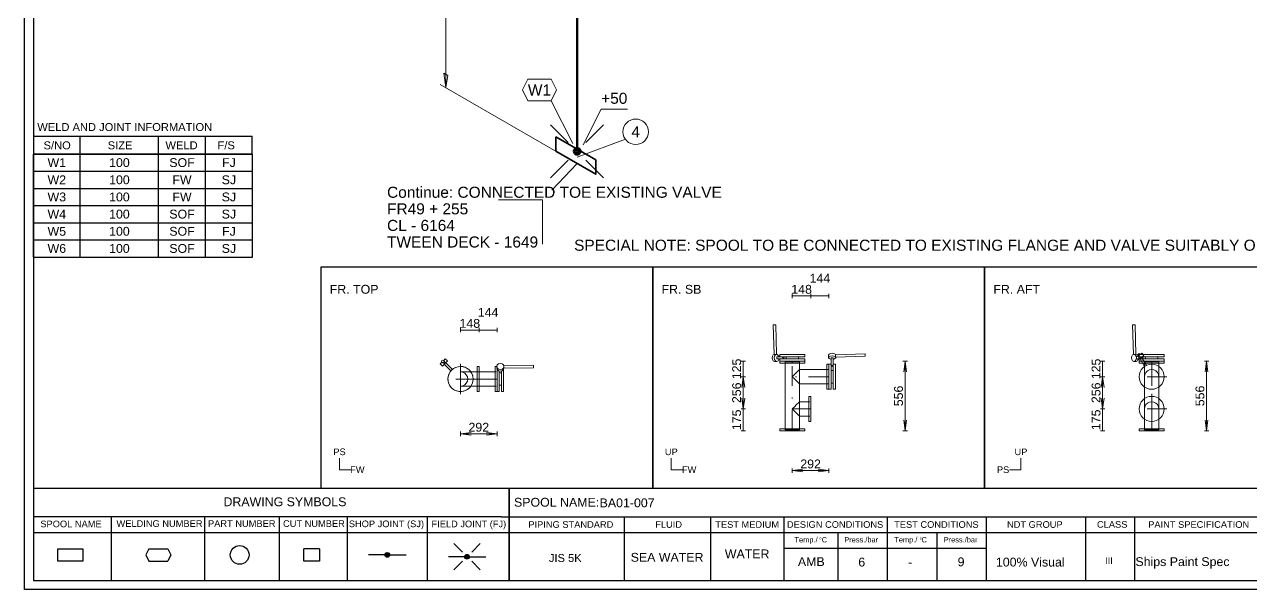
# Model space of a CAD drawing. Header units: millimetres. Extents: x 0 to 420, y 0 to 297.
# Drawn here: x 0 to 277.1, y 0 to 127.8 of the extents above; entities that cross this region are included whole.
import ezdxf
from ezdxf.enums import TextEntityAlignment as Align

# ---------------------------------------------------------------- set-up
doc = ezdxf.new("R2010")
doc.units = ezdxf.units.MM
doc.linetypes.add('DOTTED_DASHED5', pattern=[10, 4.444444, -2.666667, 0.222222, -2.666667])
for name, color, linetype in [('FramesFromTables', 40, 'Continuous'), ('I_Coordinates', 11, 'Continuous'), ('I_Dimensions', 4, 'Continuous'), ('I_OtherComponents', 2, 'Continuous'), ('I_PartNumbers', 9, 'Continuous'), ('I_Pipes', 1, 'Continuous'), ('I_Tags', 8, 'Continuous'), ('SymbolsOnDrawingSheet', 1, 'Continuous'), ('TextFromTables', 2, 'Continuous'), ('TextFromTextBoxes', 2, 'Continuous')]:
    doc.layers.add(name, color=color, linetype=linetype)
doc.styles.add('Cadmatic Default Text', font='arial.ttf')

# ---------------------------------------------------------------- blocks, each defined once
blk = doc.blocks.new('SEDS_SPOOL_FORMAT_Gol_6')
at = {"layer": 'SymbolsOnDrawingSheet', "linetype": 'ByBlock', "lineweight": -3, "flags": 128}
for points in [[(0, 297), (420, 297), (420, 0), (0, 0), (0, 297)], [(2, 295.01), (2, 2)], [(2, 102.57), (51.49, 102.57)], [(12.6, 98.45), (12.6, 102.57)], [(30.28, 98.45), (30.28, 102.57)], [(40.88, 98.45), (40.88, 102.57)], [(51.49, 98.45), (51.49, 102.57)], [(2, 98.5), (51.5, 98.5)], [(2, 98.5), (51.5, 98.5)], [(51.49, 98.47), (2, 98.47)], [(2, 98.45), (51.49, 98.45)], [(2, 22.93), (107.74, 22.93)], [(107.74, 22.93), (292.02, 22.93)], [(109.52, 22.93), (109.52, 2)], [(109.52, 2), (109.52, 22.93)], [(107.74, 16.45), (2, 16.45)], [(19.62, 16.45), (19.62, 2)], [(40.69, 16.45), (40.69, 2)], [(57.56, 16.45), (57.56, 2)], [(72.95, 16.45), (72.95, 2)], [(91.02, 16.45), (91.02, 2)], [(107.74, 16.45), (292.02, 16.45)], [(135.58, 16.45), (135.58, 2)], [(155.03, 16.45), (155.03, 2)], [(171.67, 16.45), (171.67, 2)], [(195.02, 16.45), (195.02, 2)], [(217.4, 16.45), (217.4, 2)], [(239.85, 16.45), (239.85, 2)], [(250.91, 16.34), (250.91, 2)], [(2, 12.91), (292.02, 12.91)], [(183.82, 12.91), (183.82, 2)], [(206.21, 12.91), (206.21, 2)], [(13.2, 6.41), (7.55, 6.41), (7.55, 9.23), (13.2, 9.23)], [(13.2, 9.23), (13.2, 6.41)], [(28.12, 9.23), (27.42, 7.82)], [(28.12, 9.23), (32.36, 9.23)], [(32.36, 9.23), (33.07, 7.82)], [(66.68, 9.23), (66.68, 6.41), (63.15, 6.41), (63.15, 9.23)], [(66.68, 9.23), (63.15, 9.23)], [(81.49, 7.78), (82.04, 8.32)], [(81.51, 7.9), (81.93, 8.32)], [(81.52, 7.7), (82.14, 8.32)], [(99, 8.47), (97.06, 10.41)], [(101.09, 8.47), (103.03, 10.41)], [(171.67, 9.37), (217.4, 9.37)], [(171.67, 9.37), (217.4, 9.37)], [(27.42, 7.82), (28.12, 6.41)], [(28.12, 6.41), (32.36, 6.41)], [(33.07, 7.82), (32.36, 6.41)], [(81.48, 7.82), (77.79, 7.82)], [(81.55, 7.62), (82.22, 8.29)], [(81.56, 8.06), (81.76, 8.26)], [(81.57, 7.54), (82.28, 8.25)], [(81.62, 7.48), (82.34, 8.2)], [(81.68, 7.44), (82.4, 8.16)], [(81.74, 7.39), (82.45, 8.1)], [(81.8, 7.35), (82.48, 8.02)], [(81.88, 7.32), (82.5, 7.94)], [(81.98, 7.32), (82.53, 7.86)], [(82.09, 7.32), (82.52, 7.75)], [(82.24, 7.36), (82.47, 7.59)], [(82.54, 7.82), (86.24, 7.82)], [(99.51, 7.42), (95.82, 7.42)], [(99, 6.38), (97.06, 4.44)], [(99.53, 7.47), (99.99, 7.93)], [(99.53, 7.37), (100.1, 7.93)], [(99.56, 7.29), (100.2, 7.93)], [(99.58, 7.62), (99.88, 7.93)], [(99.58, 7.21), (100.27, 7.89)], [(99.61, 7.13), (100.33, 7.84)], [(99.67, 7.08), (100.39, 7.8)], [(99.73, 7.03), (100.45, 7.75)], [(99.79, 6.99), (100.49, 7.69)], [(99.85, 6.94), (100.52, 7.61)], [(99.94, 6.92), (100.54, 7.53)], [(100.04, 6.92), (100.57, 7.45)], [(100.15, 6.92), (100.54, 7.31)], [(100.38, 7.04), (100.49, 7.15)], [(100.57, 7.42), (104.27, 7.42)], [(101.09, 6.38), (103.03, 4.44)], [(2, 2), (418.01, 2)]]:
    blk.add_lwpolyline(points, dxfattribs=at)
at = {"layer": 'SymbolsOnDrawingSheet', "linetype": 'ByBlock', "lineweight": -3}
for centre, radius in [((48.63, 7.82), 2.12), ((82.01, 7.82), 0.53), ((100.04, 7.42), 0.53)]:
    blk.add_circle(centre, radius, dxfattribs=at)
at = {"layer": 'SymbolsOnDrawingSheet', "linetype": 'ByBlock', "lineweight": -3, "style": 'Cadmatic Default Text'}
for s, p in [('WELD AND JOINT INFORMATION', (2.89, 105.5)), ('S/NO', (4.31, 101.36)), ('SIZE', (18.81, 101.36)), ('WELD', (31.86, 101.36)), ('F/S', (43.63, 101.36))]:
    blk.add_text(s, height=1.8, dxfattribs=at).set_placement(p, align=Align.TOP_LEFT)
for s, height, p in [('DRAWING SYMBOLS', 2, (44.98, 18.84)), ('Temp./  C   ', 1.2, (174.06, 10.65)), ('0', 0.53, (179.71, 11.25)), ('Press./bar', 1.2, (185.31, 10.65)), ('Temp./  C   ', 1.2, (196.61, 10.65)), ('0', 0.53, (202.37, 11.25)), ('Press./bar', 1.2, (207.78, 10.65))]:
    blk.add_text(s, height=height, dxfattribs=at).set_placement(p)
for s, height, p in [('SPOOL NAME:', 2, (110.65, 19.73)), ('SPOOL NAME', 1.5, (3.58, 14.83)), ('WELDING NUMBER', 1.5, (20.79, 14.91)), ('PART NUMBER', 1.5, (41.48, 14.91)), ('CUT NUMBER', 1.5, (58.44, 14.91)), ('SHOP JOINT (SJ)', 1.5, (73.31, 14.85)), ('FIELD JOINT (FJ)', 1.5, (92, 14.83)), ('PIPING STANDARD', 1.5, (113.89, 14.7)), ('FLUID', 1.5, (142.57, 14.7)), ('TEST MEDIUM', 1.5, (156.14, 14.7)), ('DESIGN CONDITIONS', 1.5, (172.34, 14.7)), ('TEST CONDITIONS', 1.5, (196.58, 14.7)), ('NDT GROUP', 1.5, (222.09, 14.7)), ('CLASS', 1.5, (242.43, 14.72)), ('PAINT SPECIFICATION', 1.5, (254.01, 14.7)), ('JIS 5K', 1.8, (118.53, 7.12)), ('III', 1.5, (244.26, 6.51))]:
    blk.add_text(s, height=height, dxfattribs=at).set_placement(p, align=Align.MIDDLE_LEFT)
blk = doc.blocks.new('BA01726636990_PRT_57_3')
at = {"layer": 'I_Pipes', "linetype": 'ByBlock', "lineweight": 50}
blk.add_line((89.77, 75.81), (89.77, 223.16), dxfattribs=at)
blk = doc.blocks.new('BA01726636990_PRT_62_3')
at = {"layer": 'I_OtherComponents', "linetype": 'ByBlock', "lineweight": 35, "flags": 128}
blk.add_lwpolyline([(84.96, 79.08), (84.96, 75.86), (94.01, 70.64), (94.01, 73.85), (84.96, 79.08)], dxfattribs=at)
at = {"layer": 'I_OtherComponents', "linetype": 'ByBlock', "lineweight": 50}
for radius in [0.75, 0.375]:
    blk.add_circle((89.77, 75.81), radius, dxfattribs=at)
blk = doc.blocks.new('BA01726636990_DIM_0_3')
at = {"layer": 'I_Dimensions', "linetype": 'ByBlock', "lineweight": 0}
for p, q in [((58.81, 140.96), (87.17, 124.59)), ((60.11, 90.21), (60.11, 140.21)), ((87.17, 74.59), (58.81, 90.96))]:
    blk.add_line(p, q, dxfattribs=at)
at = {"layer": 'I_Dimensions', "linetype": 'ByBlock', "lineweight": 0, "flags": 128}
for points in [[(60.11, 140.21), (60.54, 136.96), (59.67, 137.46), (60.11, 140.21)], [(60.11, 90.21), (60.54, 92.96), (59.67, 93.46), (60.11, 90.21)]]:
    blk.add_lwpolyline(points, dxfattribs=at)
at = {"layer": 'I_Dimensions', "linetype": 'ByBlock', "lineweight": 0, "style": 'Cadmatic Default Text'}
blk.add_text('175', height=2.5, rotation=90, dxfattribs=at).set_placement((56.86, 117.09), align=Align.MIDDLE_CENTER)

msp = doc.modelspace()

# ---------------------------------------------------------------- linework, layer by layer
at = {"linetype": 'DOTTED_DASHED5', "lineweight": 13, "flags": 128}
for points in [[(98.56, 44.2), (98.56, 51.01)], [(98.56, 51.01), (98.56, 44.2)], [(173.56, 51.66), (173.56, 51.21)], [(173.56, 36.1), (173.56, 51.46)], [(254.79, 51.66), (254.79, 51.21)], [(254.79, 51.52), (254.79, 44.71)], [(254.79, 36.1), (254.79, 51.46)], [(101.96, 47.61), (95.15, 47.61)], [(101.96, 47.61), (95.15, 47.61)], [(106.63, 47.61), (98.56, 47.61)], [(102.56, 47.61), (98.56, 47.61)], [(102.75, 47.61), (102.3, 47.61)], [(106.83, 47.61), (106.38, 47.61)], [(181.63, 48.12), (173.56, 48.12)], [(181.83, 48.12), (181.38, 48.12)], [(258.2, 48.12), (251.39, 48.12)], [(254.79, 44.26), (254.79, 37.45)], [(177.56, 40.85), (173.56, 40.85)], [(177.76, 40.85), (177.3, 40.85)], [(258.2, 40.85), (251.39, 40.85)], [(173.56, 35.9), (173.56, 36.35)], [(254.79, 35.9), (254.79, 36.35)]]:
    msp.add_lwpolyline(points, dxfattribs=at)
at = {"layer": 'FramesFromTables', "linetype": 'ByBlock', "lineweight": -3}
for p, q in [((2, 98.5), (51.5, 98.5)), ((2, 75.19), (2, 98.5)), ((2, 75.19), (2, 98.5)), ((12.6, 75.19), (12.6, 98.5)), ((12.6, 75.19), (12.6, 98.5)), ((30.3, 75.19), (30.3, 98.5)), ((30.3, 75.19), (30.3, 98.5)), ((40.9, 75.19), (40.9, 98.5)), ((40.9, 75.19), (40.9, 98.5)), ((51.5, 75.19), (51.5, 98.5)), ((2, 94.62), (51.5, 94.62)), ((2, 90.73), (51.5, 90.73)), ((2, 86.85), (51.5, 86.85)), ((2, 82.96), (51.5, 82.96)), ((2, 79.08), (51.5, 79.08))]:
    msp.add_line(p, q, dxfattribs=at)
at = {"layer": 'FramesFromTables', "linetype": 'ByBlock', "lineweight": -3, "flags": 128}
msp.add_lwpolyline([(2, 75.19), (51.5, 75.19), (51.5, 98.5)], dxfattribs=at)
at = {"layer": 'I_Coordinates', "linetype": 'ByBlock', "lineweight": 0}
msp.add_line((119.22, 90.35), (124.89, 96.39), dxfattribs=at)
at = {"layer": 'I_Coordinates', "linetype": 'ByBlock', "lineweight": 0, "flags": 128}
msp.add_lwpolyline([(117.11, 78.1), (117.11, 88.1), (107.11, 88.1)], dxfattribs=at)
at = {"layer": 'I_Tags', "linetype": 'ByBlock', "lineweight": 0, "flags": 128}
for points in [[(113.78, 115.43), (112.56, 112.98)], [(119.02, 115.43), (113.78, 115.43)], [(120.25, 112.98), (119.02, 115.43)], [(112.56, 112.98), (113.78, 110.53)], [(119.02, 110.53), (120.25, 112.98)], [(113.78, 110.53), (119.02, 110.53)], [(119.02, 110.53), (123.98, 100.89)], [(130.34, 108.66), (126.26, 100.57)], [(130.34, 108.66), (136.27, 108.66)], [(122.89, 101.11), (118.89, 105.11)], [(126.89, 101.11), (130.89, 105.11)], [(122.89, 97.11), (118.89, 93.11)], [(126.89, 97.11), (130.89, 93.11)]]:
    msp.add_lwpolyline(points, dxfattribs=at)
at = {"layer": 'SymbolsOnDrawingSheet', "linetype": 'ByBlock', "lineweight": 25, "flags": 128}
for points in [[(67, 22.9), (142, 22.9), (142, 72.9), (67, 72.9), (67, 22.9)], [(142, 22.9), (217, 22.9), (217, 72.9), (142, 72.9), (142, 22.9)], [(217, 22.9), (292, 22.9), (292, 72.9), (217, 72.9), (217, 22.9)]]:
    msp.add_lwpolyline(points, dxfattribs=at)
at = {"layer": 'SymbolsOnDrawingSheet', "linetype": 'ByBlock', "lineweight": 13, "flags": 128}
for points in [[(173.56, 65.9), (173.56, 66.9)], [(177.76, 65.9), (177.76, 66.9)], [(181.83, 65.9), (181.83, 66.9)], [(173.56, 66.4), (177.76, 66.4)], [(177.76, 66.4), (181.83, 66.4)], [(98.56, 58.19), (98.56, 59.19)], [(98.56, 58.69), (102.75, 58.69)], [(102.75, 58.19), (102.75, 59.19)], [(102.75, 58.69), (106.83, 58.69)], [(106.83, 58.19), (106.83, 59.19)], [(162.97, 51.66), (161.97, 51.66)], [(162.47, 48.12), (162.47, 51.66)], [(198.56, 51.66), (199.56, 51.66)], [(199.06, 51.66), (198.75, 49.26), (199.06, 51.66), (199.38, 49.26), (199.06, 51.66)], [(199.06, 35.9), (199.06, 51.66)], [(244.21, 51.66), (243.21, 51.66)], [(243.71, 48.12), (243.71, 51.66)], [(266.7, 51.66), (267.7, 51.66)], [(267.2, 51.66), (266.88, 49.26), (267.2, 51.66), (267.51, 49.26), (267.2, 51.66)], [(267.2, 35.9), (267.2, 51.66)], [(162.97, 48.12), (161.97, 48.12)], [(162.47, 48.12), (162.16, 45.72), (162.47, 48.12), (162.79, 45.72), (162.47, 48.12)], [(162.47, 40.85), (162.47, 48.12)], [(244.21, 48.12), (243.21, 48.12)], [(243.71, 48.12), (243.39, 45.72), (243.71, 48.12), (244.02, 45.72), (243.71, 48.12)], [(243.71, 40.85), (243.71, 48.12)], [(162.47, 40.85), (162.79, 43.25), (162.47, 40.85), (162.16, 43.25), (162.47, 40.85)], [(243.71, 40.85), (244.02, 43.25), (243.71, 40.85), (243.39, 43.25), (243.71, 40.85)], [(162.97, 40.85), (161.97, 40.85)], [(162.47, 35.9), (162.47, 40.85)], [(244.21, 40.85), (243.21, 40.85)], [(243.71, 35.9), (243.71, 40.85)], [(199.06, 35.9), (199.38, 38.3), (199.06, 35.9), (198.75, 38.3), (199.06, 35.9)], [(267.2, 35.9), (267.51, 38.3), (267.2, 35.9), (266.88, 38.3), (267.2, 35.9)], [(98.56, 35.7), (98.56, 34.7)], [(98.56, 35.2), (100.96, 34.89), (98.56, 35.2), (100.96, 35.52), (98.56, 35.2)], [(98.56, 35.2), (106.83, 35.2)], [(106.83, 35.2), (104.43, 35.52), (106.83, 35.2), (104.43, 34.89), (106.83, 35.2)], [(106.83, 35.7), (106.83, 34.7)], [(162.97, 35.9), (161.97, 35.9)], [(198.56, 35.9), (199.56, 35.9)], [(244.21, 35.9), (243.21, 35.9)], [(266.7, 35.9), (267.7, 35.9)], [(173.56, 27.4), (173.56, 26.4)], [(173.56, 26.9), (175.96, 26.58), (173.56, 26.9), (175.96, 27.21), (173.56, 26.9)], [(173.56, 26.9), (181.83, 26.9)], [(181.83, 26.9), (179.43, 27.21), (181.83, 26.9), (179.43, 26.58), (181.83, 26.9)], [(181.83, 27.4), (181.83, 26.4)]]:
    msp.add_lwpolyline(points, dxfattribs=at)
at = {"layer": 'SymbolsOnDrawingSheet', "linetype": 'ByBlock', "lineweight": 18, "flags": 128}
for points in [[(169.34, 59.89), (169.26, 59.88), (169.44, 53.18)], [(169.54, 59.89), (169.34, 59.89)], [(169.74, 59.9), (169.54, 59.89)], [(169.83, 59.89), (169.74, 59.9)], [(170.01, 53.21), (169.83, 59.89)], [(250.49, 59.88), (250.58, 59.88), (250.78, 59.88), (250.98, 59.89), (251.06, 59.89), (250.98, 59.9), (250.78, 59.89), (250.58, 59.89), (250.49, 59.88)], [(250.76, 53.21), (250.68, 53.18), (250.49, 59.88)], [(251.06, 59.89), (251.24, 53.18), (251.16, 53.16)], [(169.26, 53.1), (169.05, 52.8), (168.97, 52.4), (169.05, 51.99), (169.26, 51.7), (169.55, 51.59)], [(169.46, 53.18), (169.26, 53.1)], [(169.44, 53.18), (169.52, 53.16)], [(170.05, 53.21), (169.76, 53.1), (169.55, 52.8), (169.47, 52.4), (169.55, 51.99), (169.76, 51.7), (170.05, 51.59), (170.33, 51.7), (170.54, 51.99)], [(169.52, 53.16), (169.72, 53.18)], [(169.72, 53.18), (169.92, 53.21)], [(169.92, 53.21), (170.05, 53.21)], [(170.54, 52.8), (170.05, 53.21)], [(170.57, 52.64), (170.54, 52.8)], [(176.4, 53.14), (176.4, 52.64), (170.72, 52.64), (170.72, 53.14), (176.4, 53.14)], [(183.27, 53.23), (182.97, 53.38), (182.57, 53.44), (182.16, 53.38), (181.86, 53.23), (181.76, 53.03)], [(181.76, 52.42), (181.76, 53.03)], [(183.38, 52.42), (183.27, 52.62), (182.97, 52.77), (182.57, 52.82), (182.16, 52.77), (181.86, 52.62), (181.76, 52.42), (181.86, 52.22), (182.16, 52.07)], [(183.35, 53.07), (183.27, 53.23)], [(183.36, 53.1), (183.33, 53.01)], [(183.33, 53.01), (183.34, 52.81)], [(183.34, 52.81), (183.37, 52.61)], [(190.05, 53.23), (190.04, 53.32), (183.36, 53.1)], [(183.38, 52.53), (190.06, 52.75)], [(190.06, 53.03), (190.05, 53.23)], [(190.06, 52.83), (190.06, 53.03)], [(190.06, 52.75), (190.06, 52.83)], [(251.07, 53.1), (251.27, 52.8), (251.35, 52.4), (251.27, 51.99), (251.07, 51.7), (250.78, 51.59), (250.49, 51.7), (250.28, 51.99), (250.21, 52.4), (250.28, 52.8), (250.49, 53.1)], [(250.49, 53.1), (250.77, 53.21)], [(250.96, 53.18), (250.76, 53.21)], [(250.79, 53.2), (251.07, 53.1)], [(251.16, 53.16), (250.96, 53.18)], [(251.28, 53.21), (251.24, 53.21)], [(252.66, 53.44), (253.01, 52.82), (251.61, 52.01), (251.25, 52.63), (252.66, 53.44)], [(251.28, 53.21), (251.57, 53.1), (251.77, 52.8), (251.85, 52.4), (251.77, 51.99), (251.57, 51.7), (251.28, 51.59)], [(251.81, 53.28), (251.68, 53.11)], [(251.68, 53.11), (251.71, 52.89)], [(252.03, 53.31), (251.81, 53.28)], [(251.89, 53), (252.02, 53.07)], [(251.95, 52.64), (251.95, 53.14), (257.63, 53.14)], [(252.2, 53.17), (252.03, 53.31)], [(257.63, 53.14), (257.63, 52.64)], [(95.12, 52.19), (95.62, 51.69), (94.47, 50.55), (93.97, 51.05)], [(93.97, 51.05), (94.34, 51.42)], [(94.34, 51.42), (94.54, 51.34), (94.75, 51.42), (94.83, 51.62), (94.75, 51.82), (94.54, 51.9), (94.34, 51.82), (94.26, 51.62), (94.34, 51.42)], [(94.72, 51.16), (94.34, 51.42)], [(94.92, 51.24), (94.72, 51.16)], [(94.75, 51.82), (95.12, 52.19)], [(94.75, 51.82), (95.01, 51.44)], [(96.38, 49.44), (94.87, 50.95), (95.22, 51.29), (96.72, 49.79), (96.38, 49.44)], [(95.01, 51.44), (94.92, 51.24)], [(102.75, 44.77), (102.3, 44.77), (102.3, 50.44), (102.75, 50.44), (102.75, 44.77)], [(106.83, 44.77), (106.38, 44.77), (106.38, 50.44), (106.83, 50.44), (106.83, 44.77)], [(108.27, 50.09), (107.97, 49.84), (107.57, 49.74), (107.16, 49.84), (106.86, 50.09), (106.75, 50.44), (106.86, 50.8), (107.16, 51.05), (107.57, 51.15), (107.97, 51.05), (108.27, 50.8)], [(106.75, 50.44), (106.75, 50.09)], [(108.27, 49.74), (107.97, 49.48), (107.57, 49.39), (107.16, 49.48), (106.86, 49.74), (106.75, 50.09)], [(108.27, 50.8), (108.37, 50.46)], [(108.37, 50.42), (108.27, 50.09)], [(108.36, 50.03), (108.27, 49.74)], [(108.33, 50.12), (108.36, 50.32)], [(115.06, 50.16), (108.34, 50.03), (108.33, 50.12)], [(108.37, 50.52), (108.34, 50.6), (115.05, 50.73)], [(108.36, 50.32), (108.37, 50.52)], [(115.05, 50.73), (115.04, 50.65), (115.04, 50.44), (115.05, 50.24), (115.06, 50.16), (115.06, 50.24), (115.06, 50.44), (115.06, 50.65), (115.05, 50.73)], [(170.05, 51.59), (169.55, 51.59)], [(170.05, 52.15), (170.05, 52.64)], [(171.55, 52.64), (170.05, 52.64)], [(170.05, 52.15), (170.72, 52.15)], [(170.54, 51.99), (170.57, 52.15)], [(170.72, 51.66), (170.72, 52.15), (176.4, 52.15), (176.4, 51.66), (170.72, 51.66)], [(176.39, 51.66), (176.39, 51.21), (170.72, 51.21), (170.72, 51.66), (176.39, 51.66)], [(171.55, 52.15), (171.43, 52.22), (171.38, 52.4), (171.43, 52.57), (171.55, 52.64), (171.67, 52.57), (171.73, 52.4), (171.67, 52.22), (171.55, 52.15)], [(171.94, 36.1), (171.94, 51.46), (175.18, 51.46), (175.18, 36.1), (171.94, 36.1)], [(172.14, 52.15), (172.14, 52.64), (174.98, 52.64), (174.98, 52.15), (172.14, 52.15)], [(181.83, 45.28), (181.38, 45.28), (181.38, 50.96), (181.83, 50.96), (181.83, 45.28)], [(181.83, 50.96), (182.32, 50.96), (182.32, 45.28), (181.83, 45.28), (181.83, 50.96)], [(182.16, 52.07), (182.32, 52.05)], [(182.32, 52.42), (182.81, 52.42)], [(182.32, 52.42), (182.32, 50.58)], [(182.32, 50.58), (182.39, 50.66), (182.57, 50.7), (182.74, 50.66), (182.81, 50.58), (182.74, 50.49), (182.57, 50.45), (182.39, 50.49), (182.32, 50.58)], [(182.81, 50.58), (182.81, 52.42)], [(182.81, 52.05), (182.97, 52.07)], [(183.3, 45.28), (182.81, 45.28), (182.81, 50.96), (183.3, 50.96), (183.3, 45.28)], [(182.97, 52.07), (183.38, 52.42)], [(183.37, 52.61), (183.37, 52.58)], [(183.38, 52.58), (183.38, 52.42)], [(250.78, 51.59), (251.28, 51.59)], [(251.8, 52.64), (252.78, 52.64)], [(252.78, 52.15), (251.8, 52.15)], [(251.95, 51.66), (251.95, 52.15), (257.63, 52.15), (257.63, 51.66), (251.95, 51.66)], [(257.63, 51.66), (257.63, 51.21), (251.95, 51.21), (251.95, 51.66), (257.63, 51.66)], [(253.16, 50.45), (252.1, 52.3), (252.52, 52.54), (253.59, 50.7), (253.16, 50.45)], [(257.63, 52.64), (252.78, 52.64)], [(252.78, 52.15), (252.78, 52.64)], [(253.17, 36.1), (253.17, 51.46), (256.41, 51.46), (256.41, 36.1), (253.17, 36.1)], [(253.37, 52.15), (253.37, 52.64), (256.21, 52.64), (256.21, 52.15), (253.37, 52.15)], [(102.55, 49.23), (98.65, 49.23), (99.07, 49.15)], [(106.63, 49.23), (98.65, 49.23), (99.07, 49.15)], [(99.07, 49.15), (99.51, 48.92)], [(99.07, 49.15), (99.51, 48.92)], [(99.51, 48.92), (99.87, 48.56)], [(99.51, 48.92), (99.87, 48.56)], [(99.87, 48.56), (100.1, 48.11)], [(100.1, 48.11), (99.87, 48.56)], [(99.87, 48.56), (100.1, 48.11)], [(100.1, 48.11), (99.87, 48.56)], [(100.1, 48.11), (100.18, 47.61)], [(100.1, 48.11), (100.18, 47.61)], [(100.18, 47.61), (100.1, 47.11)], [(100.18, 47.61), (100.1, 47.11)], [(106.83, 44.77), (106.83, 49.86)], [(107.32, 49.45), (107.32, 49.03), (107.32, 44.77)], [(107.32, 49.03), (107.32, 49.45)], [(107.32, 49.03), (107.81, 49.03)], [(107.81, 49.03), (107.81, 46.19), (107.32, 46.19), (107.32, 49.03)], [(107.81, 44.77), (107.81, 49.45)], [(107.81, 49.45), (107.81, 49.03)], [(108.3, 49.86), (108.3, 44.77)], [(174.06, 48.62), (173.56, 48.12)], [(173.56, 48.12), (174.06, 47.62)], [(174.51, 49.07), (174.06, 48.62)], [(174.06, 47.62), (174.51, 47.17)], [(174.87, 49.43), (174.51, 49.07)], [(174.51, 47.17), (174.87, 46.81)], [(175.1, 49.66), (174.87, 49.43)], [(181.63, 49.74), (175.18, 49.74), (175.1, 49.66)], [(182.32, 49.54), (182.81, 49.54), (182.81, 46.7), (182.32, 46.7), (182.32, 49.54)], [(253.25, 48.62), (253.17, 48.12), (253.25, 48.62)], [(253.48, 49.07), (253.25, 48.62), (253.48, 49.07)], [(253.84, 49.43), (253.48, 49.07), (253.84, 49.43)], [(254.29, 49.66), (253.84, 49.43), (254.29, 49.66)], [(254.79, 49.74), (254.29, 49.66), (254.79, 49.74)], [(255.29, 49.66), (254.79, 49.74), (255.29, 49.66)], [(255.75, 49.43), (255.29, 49.66), (255.75, 49.43)], [(256.11, 49.07), (255.75, 49.43), (256.11, 49.07)], [(256.33, 48.62), (256.11, 49.07), (256.33, 48.62)], [(256.41, 48.12), (256.33, 48.62), (256.41, 48.12)], [(99.06, 46.07), (98.56, 45.99), (102.55, 45.99)], [(99.06, 46.07), (98.56, 45.99), (106.63, 45.99)], [(99.51, 46.3), (99.06, 46.07)], [(99.51, 46.3), (99.06, 46.07)], [(99.87, 46.65), (99.51, 46.3)], [(99.87, 46.65), (99.51, 46.3)], [(100.1, 47.11), (99.87, 46.65)], [(100.1, 47.11), (99.87, 46.65)], [(107.32, 44.77), (106.83, 44.77)], [(108.3, 44.77), (107.81, 44.77)], [(174.87, 46.81), (175.1, 46.58)], [(175.1, 46.58), (175.18, 46.5), (181.63, 46.5)], [(174.51, 41.81), (174.06, 41.35)], [(174.87, 42.17), (174.51, 41.81)], [(175.1, 42.4), (174.87, 42.17)], [(177.55, 42.48), (175.18, 42.48), (175.1, 42.4)], [(177.76, 38.02), (177.3, 38.02), (177.3, 43.69), (177.76, 43.69), (177.76, 38.02)], [(253.48, 41.81), (253.25, 41.35), (253.48, 41.81)], [(253.84, 42.17), (253.48, 41.81), (253.84, 42.17)], [(254.29, 42.4), (253.84, 42.17), (254.29, 42.4)], [(254.79, 42.48), (254.29, 42.4), (254.79, 42.48)], [(255.29, 42.4), (254.79, 42.48), (255.29, 42.4)], [(255.75, 42.17), (255.29, 42.4), (255.75, 42.17)], [(256.11, 41.81), (255.75, 42.17), (256.11, 41.81)], [(256.33, 41.35), (256.11, 41.81), (256.33, 41.35)], [(174.06, 41.35), (173.56, 40.85)], [(173.56, 40.85), (174.06, 40.35)], [(174.06, 40.35), (174.51, 39.9)], [(174.51, 39.9), (174.87, 39.54)], [(174.87, 39.54), (175.1, 39.31)], [(175.1, 39.31), (175.18, 39.23), (177.55, 39.23)], [(253.25, 41.35), (253.17, 40.85), (253.25, 41.35)], [(256.41, 40.85), (256.33, 41.35), (256.41, 40.85)], [(170.72, 35.9), (170.72, 36.35), (176.39, 36.35), (176.39, 35.9), (170.72, 35.9)], [(251.95, 35.9), (251.95, 36.35), (257.63, 36.35), (257.63, 35.9), (251.95, 35.9)], [(71.2, 27.1), (71.2, 29.67)], [(146.2, 27.1), (146.2, 29.67)], [(225.24, 27.1), (225.24, 29.67)], [(71.2, 27.1), (73.78, 27.1)], [(146.2, 27.1), (148.77, 27.1)], [(225.24, 27.1), (222.66, 27.1)]]:
    msp.add_lwpolyline(points, dxfattribs=at)
at = {"layer": 'SymbolsOnDrawingSheet', "linetype": 'ByBlock', "lineweight": 18}
for centre in [(98.56, 47.61), (98.56, 47.61), (98.56, 47.61), (254.79, 48.12), (254.79, 48.12), (254.79, 40.85)]:
    msp.add_circle(centre, 2.84, dxfattribs=at)
msp.add_arc((98.56, 47.61), 2.84, 15.002, 0, dxfattribs=at)

# ---------------------------------------------------------------- block references
at = {"layer": 'I_Dimensions', "lineweight": 0}
msp.add_blockref('BA01726636990_DIM_0_3', (35.13, 23.3), dxfattribs=at)
at = {"layer": 'I_OtherComponents', "lineweight": 35}
msp.add_blockref('BA01726636990_PRT_62_3', (35.13, 23.3), dxfattribs=at)
at = {"layer": 'I_Pipes', "lineweight": 50}
msp.add_blockref('BA01726636990_PRT_57_3', (35.13, 23.3), dxfattribs=at)
at = {"layer": 'SymbolsOnDrawingSheet'}
msp.add_blockref('SEDS_SPOOL_FORMAT_Gol_6', (0, 0), dxfattribs=at)

# ---------------------------------------------------------------- texts
at = {"layer": 'I_Coordinates', "linetype": 'ByBlock', "lineweight": 0, "style": 'Cadmatic Default Text'}
for s, p in [('Continue: CONNECTED TOE EXISTING VALVE', (81.95, 91.1)), ('FR49 + 255', (81.95, 87.35)), ('CL - 6164', (81.95, 83.6)), ('TWEEN DECK - 1649', (81.95, 79.85)), ('SPECIAL NOTE: SPOOL TO BE CONNECTED TO EXISTING FLANGE AND VALVE SUITABLY ONSITE.', (124.23, 79.12))]:
    msp.add_text(s, height=2.5, dxfattribs=at).set_placement(p, align=Align.TOP_LEFT)
at = {"layer": 'I_Tags', "linetype": 'ByBlock', "lineweight": 0, "style": 'Cadmatic Default Text'}
for s, p in [('W1', (116.4, 112.98)), ('+50', (133.31, 111.11))]:
    msp.add_text(s, height=2.5, dxfattribs=at).set_placement(p, align=Align.MIDDLE_CENTER)
at = {"layer": 'SymbolsOnDrawingSheet', "linetype": 'ByBlock', "lineweight": 13, "style": 'Cadmatic Default Text'}
for s, p in [('144', (179.79, 70.4)), ('148', (175.66, 67.9)), ('148', (100.66, 60.19)), ('144', (104.79, 62.69)), ('292', (102.69, 36.7)), ('292', (177.69, 28.4))]:
    msp.add_text(s, height=2, dxfattribs=at).set_placement(p, align=Align.MIDDLE_CENTER)
at = {"layer": 'SymbolsOnDrawingSheet', "linetype": 'ByBlock', "lineweight": 25, "style": 'Cadmatic Default Text'}
for s, p in [('FR. TOP', (69, 68.9)), ('FR. SB', (144, 68.9)), ('FR. AFT', (219, 68.9))]:
    msp.add_text(s, height=2, dxfattribs=at).set_placement(p, align=Align.TOP_LEFT)
at = {"layer": 'SymbolsOnDrawingSheet', "linetype": 'ByBlock', "lineweight": 13, "style": 'Cadmatic Default Text'}
for s, p in [('125', (160.97, 49.89)), ('125', (242.21, 49.89)), ('256', (160.97, 44.49)), ('556', (197.56, 43.78)), ('256', (242.21, 44.49)), ('556', (265.7, 43.78)), ('175', (160.97, 38.38)), ('175', (242.21, 38.38))]:
    msp.add_text(s, height=2, rotation=90, dxfattribs=at).set_placement(p, align=Align.MIDDLE_CENTER)
at = {"layer": 'SymbolsOnDrawingSheet', "linetype": 'ByBlock', "lineweight": 18, "style": 'Cadmatic Default Text'}
for s, p in [('PS', (71.2, 31.14)), ('UP', (146.2, 31.14)), ('UP', (225.24, 31.14)), ('FW', (75.24, 27.1)), ('FW', (150.24, 27.1)), ('PS', (221.2, 27.1))]:
    msp.add_text(s, height=1.5, dxfattribs=at).set_placement(p, align=Align.MIDDLE_CENTER)
at = {"layer": 'TextFromTables', "linetype": 'ByBlock', "lineweight": 25, "style": 'Cadmatic Default Text'}
for s, p in [('W1', (7.3, 96.56)), ('100', (21.45, 96.56)), ('SOF', (35.6, 96.56)), ('FJ', (46.2, 96.56)), ('W2', (7.3, 92.67)), ('100', (21.45, 92.67)), ('FW', (35.6, 92.67)), ('SJ', (46.2, 92.67)), ('W3', (7.3, 88.79)), ('100', (21.45, 88.79)), ('FW', (35.6, 88.79)), ('SJ', (46.2, 88.79)), ('100', (21.45, 84.91)), ('SOF', (35.6, 84.91)), ('SJ', (46.2, 84.91)), ('W4', (7.3, 84.91)), ('W5', (7.3, 81.02)), ('100', (21.45, 81.02)), ('SOF', (35.6, 81.02)), ('FJ', (46.2, 81.02)), ('W6', (7.3, 77.14)), ('100', (21.45, 77.14)), ('SOF', (35.6, 77.14)), ('SJ', (46.2, 77.14))]:
    msp.add_text(s, height=2, dxfattribs=at).set_placement(p, align=Align.MIDDLE_CENTER)
at = {"layer": 'TextFromTextBoxes', "linetype": 'ByBlock', "lineweight": -3, "style": 'Cadmatic Default Text'}
msp.add_text('BA01-007', height=2, dxfattribs=at).set_placement((130, 19.6), align=Align.MIDDLE_LEFT)
for s, p in [('WATER', (163.35, 8.05)), ('SEA WATER', (145.25, 7.28)), ('AMB', (177.85, 6.3)), ('6', (189.25, 6.2)), ('-', (200.2, 6.15)), ('9', (211.7, 6.25)), ('100% Visual', (227.35, 6.2)), ('Ships Paint Spec', (261.75, 6.3))]:
    msp.add_text(s, height=2, dxfattribs=at).set_placement(p, align=Align.MIDDLE_CENTER)

# ---------------------------------------------------------------- next in the draw order: wipeouts: each hides what was drawn before it
msp.add_wipeout([(135.07, 106.62), (135.07, 100.43), (141.25, 100.43), (141.25, 106.62)]).dxf.layer = 'I_PartNumbers'

# ---------------------------------------------------------------- next in the draw order: linework, layer by layer
at = {"layer": 'I_PartNumbers', "linetype": 'ByBlock', "lineweight": 0}
msp.add_line((135.82, 101.83), (124.89, 97.75), dxfattribs=at)
msp.add_circle((138.16, 103.53), 2.89, dxfattribs=at)

# ---------------------------------------------------------------- next in the draw order: texts
at = {"layer": 'I_PartNumbers', "linetype": 'ByBlock', "lineweight": 0, "style": 'Cadmatic Default Text'}
msp.add_text('4', height=2.5, dxfattribs=at).set_placement((138.16, 103.53), align=Align.MIDDLE_CENTER)

doc.saveas('drawing.dxf')
